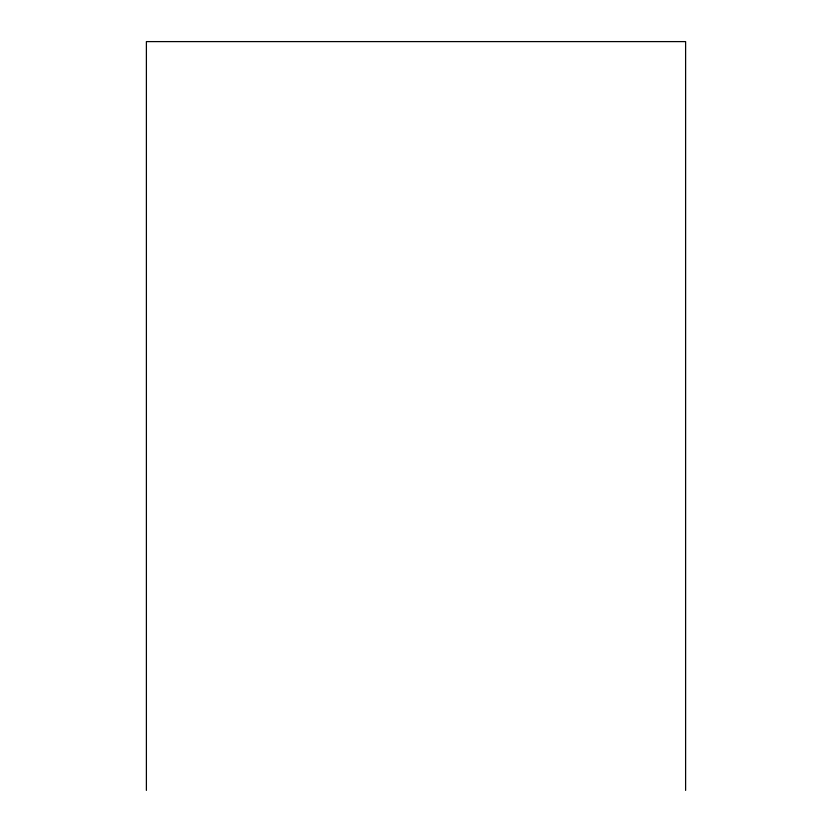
<?xml version="1.0" encoding="UTF-8"?>
<svg xmlns="http://www.w3.org/2000/svg" width="832" height="832" viewBox="0 0 832 832"><rect width="100%" height="100%" fill="white"/><g stroke="black" fill="none" stroke-linecap="round" stroke-linejoin="round"><path stroke-width="1.25" d="M685.61 790.4L685.61 41.6L146.39 41.6L146.39 790.4"/></g></svg>
